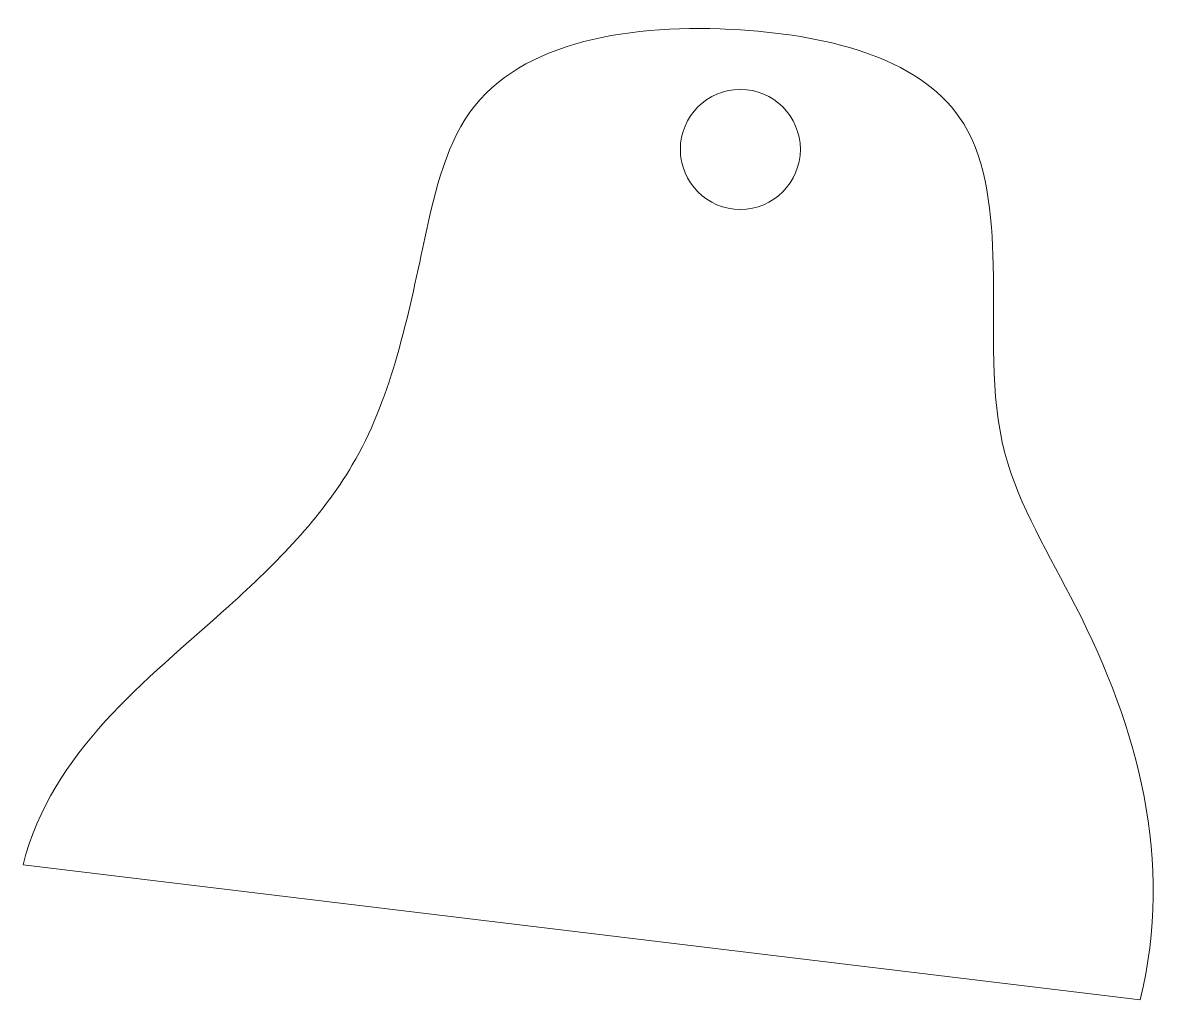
# Model space of a CAD drawing. Header units: inches. Extents: x 6.66 to 8.45, y 1.38 to 2.9.
import ezdxf

# ---------------------------------------------------------------- set-up
doc = ezdxf.new("R2010")
doc.units = ezdxf.units.IN
doc.header["$MEASUREMENT"] = 0

msp = doc.modelspace()

# ---------------------------------------------------------------- linework, layer by layer
at = {"color": 7, "linetype": 'Continuous', "lineweight": 15}
msp.add_line((6.6553, 1.5881), (8.4015, 1.3767), dxfattribs=at)
msp.add_circle((7.7765, 2.7064), 0.0938, dxfattribs=at)
msp.add_open_spline([(8.4015, 1.3767), (8.4543, 1.5953), (8.3751, 1.8861), (8.1584, 2.2355), (8.1802, 2.4975), (8.1492, 2.8242), (7.7556, 2.9276), (7.3461, 2.8624), (7.27, 2.5045), (7.208, 2.2174), (6.9247, 1.9322), (6.7016, 1.7669), (6.6553, 1.5881)], degree=3, knots=[0, 0, 0, 0, 0.174396, 0.246774, 0.327815, 0.389779, 0.493993, 0.615527, 0.677078, 0.775393, 0.855999, 1, 1, 1, 1], dxfattribs=at)

doc.saveas('drawing.dxf')
